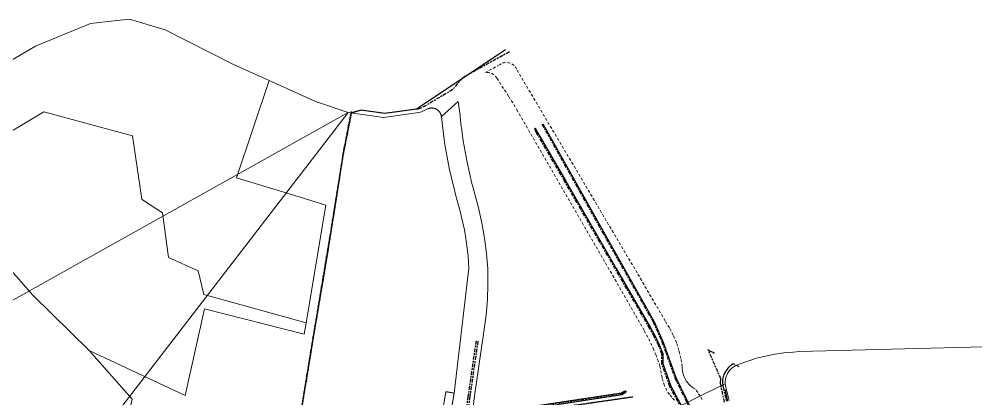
# Model space of a CAD drawing. Header units: metres. Extents: x 302931 to 308644, y 6253878 to 6257414.
# Drawn here: x 306788 to 307815, y 6256631 to 6257039 of the extents above; entities that cross this region are included whole.
import ezdxf

# ---------------------------------------------------------------- set-up
doc = ezdxf.new("R2010")
doc.units = ezdxf.units.M
for name, pattern in [('Cable Exist OH', [1, 1, 0]), ('Cable Exist UG', [8.2, 4, -1.2, 1.8, -1.2]), ('Dash', [5, 3, -2]), ('HIDDEN', [0.375, 0.25, -0.125]), ('HIDDEN2', [0.1875, 0.125, -0.0625])]:
    doc.linetypes.add(name, pattern=pattern)
for name, color, linetype, lineweight in [('Cadastre Developer_SP_EXT', 9, 'Continuous', 5), ('Cadastre Land Parcels_SP_EXT', 9, 'Continuous', 5), ('Cadastre Other Property_SP_EXT', 9, 'HIDDEN', 5), ('Cadastre Roads_SP_EXT', 9, 'Continuous', 5)]:
    doc.layers.add(name, color=color, linetype=linetype, lineweight=lineweight)
for name, color, linetype in [('Duct_SP_EXT', 7, 'Continuous'), ('Mains_HV_EXT', 7, 'Continuous'), ('Mains_LV_EXT', 7, 'Continuous'), ('Mains_TR_EXT', 7, 'Continuous'), ('Trench_SP_EXT', 7, 'Continuous')]:
    doc.layers.add(name, color=color, linetype=linetype)
doc.styles.get("Standard").update_dxf_attribs({"font": 'arial.ttf'})
doc.linetypes.add('Cable E UG', pattern='A,6,-0.5,["E",Standard,S=1.7,R=0,X=0.5,Y=-1],-2.9', length=9.4)
doc.linetypes.add('Cable P UG', pattern='A,6,-0.5,["P",Standard,S=1.7,R=0,X=0.5,Y=-1],-2.9', length=9.4)

msp = doc.modelspace()

# ---------------------------------------------------------------- linework, layer by layer
at = {"layer": 'Cadastre Developer_SP_EXT', "linetype": 'Dash'}
msp.add_lwpolyline([(307521.3, 6256630.3), (307519, 6256634.1), (307516.5, 6256637.9), (307513.8, 6256641.5), (307511.8, 6256642.6), (307510, 6256643.9), (307508.3, 6256645.4), (307506.7, 6256647), (307505.2, 6256648.7), (307503.9, 6256650.6), (307502.8, 6256652.5), (307501.8, 6256654.6), (307501, 6256656.7), (307500.4, 6256658.9), (307499.9, 6256661.1), (307499.7, 6256663.3), (307499.6, 6256665.6), (307498.3, 6256674.4), (307496.2, 6256682.9), (307493.5, 6256691.3), (307490.1, 6256699.4), (307486, 6256707.3), (307481.3, 6256714.7), (307451.3, 6256766.4), (307321.9, 6256984.8), (307321.9, 6256984.8, 0.49321), (307303.6, 6256989.7), (307303.6, 6256989.7), (307288.3, 6256981.3), (307288.3, 6256981.3, -0.311941), (307300.7, 6256975.2), (307300.7, 6256975.2), (307313.5, 6256955.5), (307322.2, 6256941.4), (307422.5, 6256768.1), (307459, 6256704.3), (307463.8, 6256695.6), (307468.5, 6256685.5), (307471.4, 6256678.6), (307473.3, 6256673.8), (307474.8, 6256669.2), (307475.6, 6256666.1), (307476.7, 6256661.7), (307478.3, 6256653.1), (307479.9, 6256647.2), (307482, 6256642.7), (307484.2, 6256638.3), (307486.6, 6256635.2), (307489.4, 6256631.9), (307492.3, 6256628.5)], format="xyb", dxfattribs=at)
at = {"layer": 'Cadastre Land Parcels_SP_EXT', "linetype": 'Continuous'}
for points in [[(306754.1, 6256903.5), (306814.2, 6256939), (306909.4, 6256913.4), (306919.3, 6256845.4), (306920.3, 6256844.8), (306941.7, 6256830.7), (306948.2, 6256782.7), (306980, 6256768.5), (306986, 6256743.2), (307095.9, 6256712.7), (307117.1, 6256839.1), (307088.4, 6256847.9), (307021.2, 6256868.5), (307056.3, 6256972.7), (307017.3, 6256990.5), (306944.6, 6257027.1), (306906.3, 6257038.7), (306889.7, 6257036.8), (306864.2, 6257034), (306805.3, 6257009.5), (306709.7, 6256953.7)], [(303572.8, 6254942.6), (307140.9, 6256938.6), (307106, 6256950.3), (307056.3, 6256972.7), (307021.2, 6256868.5), (307088.4, 6256847.9), (307117.1, 6256839.1), (307095.9, 6256712.7), (307093.8, 6256700.5), (306986.8, 6256727.8), (306966, 6256634.8), (306862.7, 6256683.2), (306909.1, 6256630.8)], [(307208.7, 6256364.4), (307254.8, 6256637.3), (307270.7, 6256771.3), (307269.9, 6256784.2), (307268.2, 6256798.4), (307265.8, 6256812.4), (307262.7, 6256826.3), (307261.5, 6256831), (307256.2, 6256850.5), (307255.5, 6256853.5), (307255.1, 6256855.2), (307249.6, 6256878.6), (307244.9, 6256904), (307242.6, 6256920.9), (307241.1, 6256934), (307241.1, 6256934.3), (307241, 6256934.6), (307241, 6256934.9), (307240.9, 6256935.2), (307240.8, 6256935.4), (307240.8, 6256935.7), (307240.7, 6256936), (307240.6, 6256936.3), (307240.5, 6256936.5), (307240.4, 6256936.8), (307240.3, 6256937.1), (307240.2, 6256937.3), (307240, 6256937.6), (307239.9, 6256937.8), (307239.8, 6256938.1), (307239.6, 6256938.3), (307239.5, 6256938.6), (307239.3, 6256938.8), (307239.1, 6256939.1), (307239, 6256939.3), (307238.8, 6256939.5), (307238.6, 6256939.7), (307238.4, 6256939.9), (307238.2, 6256940.1), (307238, 6256940.4), (307237.8, 6256940.5), (307237.6, 6256940.7), (307237.4, 6256940.9), (307237.1, 6256941.1), (307236.9, 6256941.3), (307236.7, 6256941.4), (307236.4, 6256941.6), (307236.2, 6256941.8), (307236, 6256941.9), (307235.7, 6256942), (307235.4, 6256942.2), (307235.2, 6256942.3), (307234.9, 6256942.4), (307234.7, 6256942.5), (307234.4, 6256942.6), (307234.1, 6256942.7), (307233.8, 6256942.8), (307233.6, 6256942.9), (307233.3, 6256943), (307233, 6256943), (307232.7, 6256943.1), (307232.5, 6256943.1), (307232.2, 6256943.2), (307231.9, 6256943.2), (307231.6, 6256943.3), (307231.3, 6256943.3), (307231, 6256943.3), (307230.7, 6256943.3), (307230.5, 6256943.3), (307230.2, 6256943.3), (307229.9, 6256943.2), (307229.6, 6256943.2), (307229.3, 6256943.2), (307229, 6256943.1), (307228.7, 6256943.1), (307228.5, 6256943), (307228.2, 6256943), (307227.9, 6256942.9), (307227.6, 6256942.8), (307227.4, 6256942.7), (307227.1, 6256942.6), (307226.8, 6256942.5), (307226.6, 6256942.4), (307226.3, 6256942.3), (307219.9, 6256939.2), (307217, 6256938.4), (307178.9, 6256933.1), (307140.9, 6256938.6), (305032.2, 6254201.2)], [(306783.2, 6255790), (306823.9, 6255918.8), (306828.8, 6255933.5), (306880, 6256076.8), (306964.5, 6256237.9), (306930.9, 6256269.4), (306829.7, 6256393.2), (306860.3, 6256399.1), (306905.7, 6256427.4), (306921.4, 6256557.9), (306894.1, 6256563), (306895.7, 6256572), (306909.1, 6256630.8), (306862.7, 6256683.2), (306802.8, 6256742.2), (306734.2, 6256819.3)], [(307837.5, 6256687.5), (307625.7, 6256681.8), (307618.8, 6256681.4), (307608.9, 6256680.5), (307599.1, 6256679.1), (307589.3, 6256677.1), (307579.6, 6256674.7), (307570.1, 6256671.7), (307560.7, 6256668.3), (307557.6, 6256667), (307557.5, 6256667), (307556.6, 6256666.5), (307555.7, 6256666), (307554.8, 6256665.4), (307553.9, 6256664.8), (307553.1, 6256664.2), (307552.3, 6256663.5), (307551.5, 6256662.8), (307550.8, 6256662), (307550.2, 6256661.2), (307549.5, 6256660.3), (307549, 6256659.4), (307548.4, 6256658.5), (307548, 6256657.6), (307547.5, 6256656.7), (307547.1, 6256655.7), (307546.8, 6256654.7), (307546.5, 6256653.7), (307546.3, 6256652.7), (307546.1, 6256651.6), (307546, 6256650.6), (307546, 6256649.5), (307545.9, 6256648.5), (307545.9, 6256648.5), (307546, 6256647.4), (307546.1, 6256646.4), (307546.2, 6256645.3), (307546.4, 6256644.3), (307546.5, 6256643.8), (307550.1, 6256629.2)]]:
    msp.add_lwpolyline(points, dxfattribs=at)
at = {"layer": 'Cadastre Other Property_SP_EXT', "linetype": 'HIDDEN2'}
msp.add_lwpolyline([(307254.8, 6256637.3), (307245.9, 6256638.8), (307199.6, 6256364.1), (307210.9, 6256313), (307254.1, 6256247), (307261.5, 6256252.1), (307219.3, 6256316.6), (307208.7, 6256364.4), (307254.8, 6256637.3)], close=True, dxfattribs=at)
at = {"layer": 'Cadastre Roads_SP_EXT', "linetype": 'Continuous'}
for points in [[(307274.7, 6256619.7), (307276.8, 6256634.2), (307286.4, 6256700.7), (307287.9, 6256710.9), (307289.2, 6256721.1), (307290.6, 6256737.6), (307291.1, 6256754.1), (307290.8, 6256770.6), (307290.8, 6256770.8), (307289.6, 6256787.3), (307287.5, 6256803.7), (307284.6, 6256820), (307280.8, 6256836), (307274.6, 6256860), (307273.9, 6256862.4), (307268.6, 6256885), (307264.5, 6256907.9), (307262.6, 6256922.1), (307262.5, 6256923.3), (307261.2, 6256933.9), (307261.1, 6256935.2), (307259.1, 6256950.1), (307241.1, 6256934), (307242.6, 6256920.9), (307244.9, 6256904), (307249.6, 6256878.6), (307255.1, 6256855.2), (307255.5, 6256853.5), (307256.2, 6256850.5), (307261.5, 6256831), (307262.7, 6256826.3), (307265.8, 6256812.4), (307268.2, 6256798.4), (307269.9, 6256784.2), (307270.7, 6256771.3), (307254.8, 6256637.3), (307208.7, 6256364.4)], [(307550.1, 6256629.2), (307546.5, 6256643.8), (307546.4, 6256644.3), (307546.2, 6256645.3), (307546.1, 6256646.4), (307546, 6256647.4), (307524.5, 6256636.9), (307495.7, 6256622.7)]]:
    msp.add_lwpolyline(points, dxfattribs=at)
at = {"layer": 'Duct_SP_EXT'}
for p, q in [((307545.7, 6256640.3), (307545.9, 6256640.4)), ((307548.2, 6256628.7), (307545.7, 6256640.3)), ((307546.2, 6256640.4), (307545.9, 6256640.4)), ((307548.6, 6256628.8), (307546.2, 6256640.4))]:
    msp.add_line(p, q, dxfattribs=at)
at = {"layer": 'Mains_HV_EXT', "linetype": 'Cable P UG'}
for points in [[(307310, 6257005.8), (307214.3, 6256941.9), (307180.3, 6256937.4), (307155, 6256940.9), (307144.3, 6256937.9), (307135.3, 6256892.3), (307124.6, 6256824), (307115.9, 6256770.6), (307106, 6256712.3), (307098.8, 6256668.5), (307089.9, 6256614.9)], [(307341.8, 6256921.9), (307344.3, 6256917), (307374.7, 6256864.6), (307428.9, 6256771), (307465.7, 6256707.3), (307470.6, 6256698.4), (307475, 6256689.1), (307478.9, 6256679.7), (307478.8, 6256668.9), (307487.3, 6256644.8), (307499.9, 6256621.5)], [(307258.5, 6256263), (307257.1, 6256264.9), (307240.2, 6256290.1), (307244.3, 6256305.6), (307244.3, 6256305.6), (307241.5, 6256309.7), (307237.5, 6256316.3), (307233.3, 6256323.9), (307230.7, 6256330.8), (307227.9, 6256339.1), (307226.2, 6256347), (307225.3, 6256355), (307225, 6256363.1), (307225.3, 6256370.8), (307226.6, 6256380.8), (307265, 6256604.4), (307268, 6256612.9), (307274.3, 6256617), (307281.7, 6256618.7), (307334.8, 6256622.4), (307434.5, 6256637.7), (307435.5, 6256638.2), (307438.3, 6256639.6), (307439.6, 6256639.2)]]:
    msp.add_lwpolyline(points, dxfattribs=at)
msp.add_lwpolyline([(307349.9, 6256926.3), (307415, 6256810.3), (307469.3, 6256714.4), (307478.8, 6256692.8), (307492.7, 6256653.9), (307510, 6256618.6), (307521, 6256596.4), (307530.6, 6256567.6), (307530.6, 6256567.6), (307530.6, 6256567.6, -0.065681), (307542.1, 6256499.6), (307542.1, 6256499.6), (307545, 6256433.9), (307544.4, 6256394.7), (307544.4, 6256394.7), (307544.4, 6256394.7, -0.060886), (307534.8, 6256346.1), (307534.8, 6256346.1), (307528.2, 6256320.6), (307522.8, 6256295.8)], format="xyb", dxfattribs=at)
at = {"layer": 'Mains_HV_EXT', "linetype": 'Cable Exist UG'}
for points in [[(307278.3, 6256693.4), (307270.1, 6256636.9), (307269.6, 6256633.7), (307267.9, 6256621.1), (307264.7, 6256599.1), (307262.6, 6256598.7), (307262.6, 6256598.7), (307260.1, 6256580.8), (307257.5, 6256565.1), (307224.8, 6256378.6), (307224.8, 6256378.6, 0.187394), (307238.2, 6256312.1), (307238.2, 6256312.1), (307239.7, 6256309.8), (307262.4, 6256276.2), (307263.1, 6256275.3), (307263.1, 6256275.3, 0.236445), (307288, 6256265.6), (307288, 6256265.6, -0.321887), (307297.8, 6256257.4)], [(307280.3, 6256693.1), (307272.1, 6256636.9), (307271.6, 6256633.7), (307270, 6256621.5), (307266.4, 6256597.4), (307264.4, 6256597), (307264.4, 6256597), (307262, 6256580.5), (307259.6, 6256565.2), (307226.8, 6256378.3), (307226.8, 6256378.3, 0.186911), (307239.5, 6256313.4), (307239.5, 6256313.4), (307239.5, 6256313.4), (307263.9, 6256277.2), (307264, 6256277.1), (307264, 6256277.1, 0.245829), (307288, 6256267.6), (307288, 6256267.6, -0.324833), (307299.6, 6256258.4)]]:
    msp.add_lwpolyline(points, format="xyb", dxfattribs=at)
for points in [[(307545.2, 6256627.7), (307541.8, 6256643.6), (307541.7, 6256643.7), (307541.4, 6256645.4), (307541, 6256646.3), (307540.9, 6256647.2), (307540.9, 6256648.6), (307540.9, 6256649.7), (307541, 6256651.3), (307541.2, 6256652.6), (307527.6, 6256684.1), (307527.6, 6256684.1), (307528.6, 6256683.2), (307529.8, 6256682.4), (307530.9, 6256681.8), (307532.4, 6256681.1), (307533.4, 6256680.7), (307534.2, 6256680.4)], [(307560.7, 6256665.6), (307554.5, 6256668.7), (307553.1, 6256667.8), (307552.2, 6256667.2), (307551.4, 6256666.6), (307550.3, 6256665.7), (307549.5, 6256664.8), (307548.6, 6256663.9), (307547.9, 6256663.1), (307546.5, 6256661), (307545.9, 6256660), (307545.3, 6256659.1), (307544.8, 6256657.9), (307544.3, 6256656.8), (307543.9, 6256655.6), (307543.7, 6256654.6), (307543.4, 6256653.4), (307543.1, 6256651.9), (307543, 6256650.9), (307542.9, 6256649.9), (307542.9, 6256648.6), (307542.9, 6256647.5), (307543.3, 6256646.5), (307543.4, 6256645.6), (307543.8, 6256643.8), (307547.2, 6256628.4)]]:
    msp.add_lwpolyline(points, dxfattribs=at)
at = {"layer": 'Mains_HV_EXT', "linetype": 'Cable E UG'}
msp.add_lwpolyline([(307259.9, 6256264.1), (307242.2, 6256290.7), (307246.3, 6256306), (307243, 6256310.7), (307239.1, 6256317.2), (307234.9, 6256324.7), (307232.4, 6256331.4), (307229.7, 6256339.6), (307228, 6256347.3), (307227.1, 6256355.1), (307226.8, 6256363.1), (307227.1, 6256370.7), (307228.4, 6256380.5), (307266.7, 6256603.9), (307269.5, 6256611.7), (307275, 6256615.3), (307282, 6256617), (307335, 6256620.6), (307435.1, 6256635.9), (307436.3, 6256636.6), (307438.9, 6256637.9), (307439.6, 6256639.2)], dxfattribs=at)
at = {"layer": 'Mains_LV_EXT', "linetype": 'Cable Exist UG'}
msp.add_lwpolyline([(307545.6, 6256640.3), (307546.5, 6256636.6), (307546.5, 6256636.6), (307548.1, 6256628.7)], dxfattribs=at)
at = {"layer": 'Mains_TR_EXT', "linetype": 'Cable Exist UG'}
for points in [[(307314.1, 6257003.4), (307263.7, 6256975.8), (307253.3, 6256963.1), (307224.6, 6256946), (307218.8, 6256943), (307216, 6256942.2), (307214.3, 6256941.9), (307180.3, 6256937.4), (307155, 6256940.9), (307144.3, 6256937.9), (307135.4, 6256892.5), (307130.7, 6256863.1), (307126.8, 6256837.8), (307122, 6256807.9), (307115.9, 6256770.8), (307111.3, 6256743.6), (307106, 6256712.3), (307103.1, 6256694.9), (307098.8, 6256668.5), (307095.1, 6256646.4), (307089.9, 6256614.9)], [(307499.1, 6256621), (307486.4, 6256644.4), (307477.8, 6256668.8), (307477.9, 6256679.5), (307477.9, 6256679.5), (307474.1, 6256688.7), (307469.7, 6256697.9), (307464.9, 6256706.8), (307428, 6256770.5), (307373.8, 6256864.1), (307343.4, 6256916.6), (307340.9, 6256921.5)], [(307439.6, 6256639.2), (307436, 6256637.3), (307436, 6256637.3), (307434.8, 6256636.7), (307334.9, 6256621.4), (307281.9, 6256617.7), (307274.7, 6256616), (307268.9, 6256612.3), (307266, 6256604.1), (307227.6, 6256380.6), (307226.3, 6256370.7), (307226, 6256363.1), (307226.3, 6256355.1), (307227.2, 6256347.1), (307228.9, 6256339.4), (307231.6, 6256331.2), (307234.2, 6256324.3), (307238.4, 6256316.8), (307242.4, 6256310.3), (307245.4, 6256305.8), (307245.4, 6256305.8), (307241.3, 6256290.5), (307259.2, 6256263.7)]]:
    msp.add_lwpolyline(points, dxfattribs=at)
msp.add_lwpolyline([(307349, 6256925.8), (307414.1, 6256809.8), (307468.4, 6256713.9), (307477.9, 6256692.5), (307491.8, 6256653.5), (307509.1, 6256618.2), (307520, 6256596), (307529.7, 6256567.3), (307529.7, 6256567.3, -0.065685), (307541.1, 6256499.6), (307541.1, 6256499.6), (307544, 6256433.9), (307543.4, 6256394.8), (307543.4, 6256394.8, -0.060926), (307533.8, 6256346.4), (307533.8, 6256346.4), (307527.2, 6256320.8), (307521.8, 6256296)], format="xyb", dxfattribs=at)
at = {"layer": 'Mains_TR_EXT', "linetype": 'Cable Exist OH'}
msp.add_lwpolyline([(307237.3, 6256294.8), (307220.2, 6256321.1), (307211.1, 6256372), (307224.5, 6256443.1), (307239.1, 6256524.1), (307252.3, 6256597.7), (307269.3, 6256609.5), (307336.2, 6256617.5), (307446.8, 6256633.4)], dxfattribs=at)
at = {"layer": 'Trench_SP_EXT', "linetype": 'Cable Exist UG'}
msp.add_lwpolyline([(307090.8, 6256620), (307096.7, 6256655.8), (307101.8, 6256687), (307108.1, 6256724.6), (307114.8, 6256765), (307121.5, 6256804.8), (307126.3, 6256835.1), (307136.4, 6256897.9), (307144.4, 6256939), (307144.5, 6256939.7)], dxfattribs=at)

doc.saveas('drawing.dxf')
